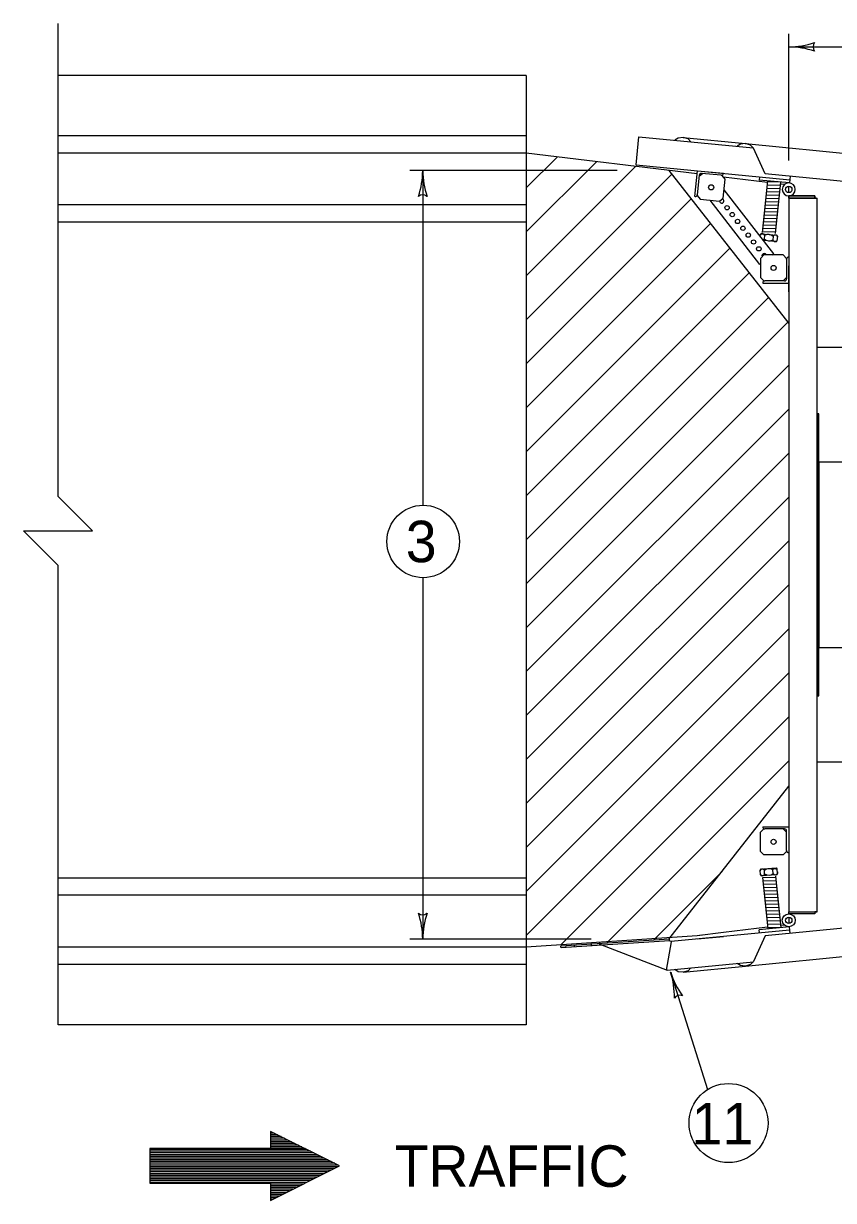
# Model space of a CAD drawing. Extents: x 2.3 to 40.3, y 1.1 to 21.1.
# Drawn here: x 25.576 to 28.707, y 12.95 to 17.496 of the extents above; entities that cross this region are included whole.
import ezdxf

# ---------------------------------------------------------------- set-up
doc = ezdxf.new("R2010")
doc.units = 0
for name, color, linetype in [('Level 1', 7, 'Continuous'), ('Level 10', 7, 'Continuous'), ('Level 13', 7, 'Continuous'), ('Level 15', 7, 'Continuous'), ('Level 2', 7, 'Continuous'), ('Level 23', 7, 'Continuous'), ('Level 4', 7, 'Continuous'), ('Level 6', 7, 'Continuous'), ('Level 63', 7, 'Continuous'), ('Level 8', 7, 'Continuous'), ('Level 9', 7, 'Continuous')]:
    doc.layers.add(name, color=color, linetype=linetype)

msp = doc.modelspace()

# ---------------------------------------------------------------- linework, layer by layer
at = {"layer": 'Level 1'}
for p, q in [((28.5341, 16.9667), (28.5341, 17.4557)), ((28.5341, 17.4057), (32.4649, 17.4057)), ((27.5198, 17.2958), (25.7098, 17.2958)), ((27.5198, 17.2958), (27.5198, 16.4951)), ((27.5198, 17.0622), (25.7098, 17.0622)), ((27.5198, 16.9955), (25.7098, 16.9955)), ((27.5198, 16.7953), (25.7098, 16.7953)), ((27.5198, 16.7286), (25.7098, 16.7286)), ((27.5198, 14.429), (27.5198, 13.6282)), ((27.5198, 14.1954), (25.7098, 14.1954)), ((27.5198, 14.1287), (25.7098, 14.1287)), ((27.5198, 13.9285), (25.7098, 13.9285)), ((27.5198, 13.8618), (25.7098, 13.8618)), ((28.0777, 13.8315), (28.2206, 13.3787)), ((27.5198, 13.6282), (25.7098, 13.6282))]:
    msp.add_line(p, q, dxfattribs=at)
for points in [[(25.7098, 13.6282), (25.7098, 15.4025), (25.5764, 15.536), (25.8433, 15.536), (25.7098, 15.6694), (25.7098, 17.496)], [(26.5314, 13.2167), (26.5312, 13.2167)], [(26.5448, 13.2101), (26.5312, 13.2101)], [(26.5582, 13.2034), (26.5312, 13.2034)], [(26.5716, 13.1967), (26.5312, 13.1967)], [(26.585, 13.19), (26.5312, 13.19)], [(26.6653, 13.15), (26.0641, 13.15)], [(26.672, 13.1467), (26.0641, 13.1467)], [(26.6854, 13.14), (26.0641, 13.14)], [(26.5984, 13.1834), (26.5312, 13.1834)], [(26.6118, 13.1767), (26.5312, 13.1767)], [(26.6252, 13.17), (26.5312, 13.17)], [(26.6386, 13.1633), (26.5312, 13.1633)], [(26.6519, 13.1567), (26.5312, 13.1567)], [(26.6988, 13.1333), (26.0641, 13.1333)], [(26.7123, 13.1266), (26.0641, 13.1266)], [(26.7257, 13.12), (26.0641, 13.12)], [(26.739, 13.1133), (26.0641, 13.1133)], [(26.7524, 13.1066), (26.0641, 13.1066)], [(26.7658, 13.1), (26.0641, 13.1)], [(26.7793, 13.0933), (26.0641, 13.0933)], [(26.7793, 13.0933), (26.0641, 13.0933)], [(26.7926, 13.0866), (26.0641, 13.0866)], [(26.7903, 13.0799), (26.0641, 13.0799)], [(26.777, 13.0733), (26.0641, 13.0733)], [(26.7637, 13.0666), (26.0641, 13.0666)], [(26.7504, 13.0599), (26.0641, 13.0599)], [(26.7371, 13.0532), (26.0641, 13.0532)], [(26.7238, 13.0466), (26.0641, 13.0466)], [(26.7105, 13.0399), (26.0641, 13.0399)], [(26.6972, 13.0332), (26.0641, 13.0332)], [(26.684, 13.0266), (26.0641, 13.0266)], [(26.6706, 13.0199), (26.0641, 13.0199)], [(26.6573, 13.0132), (26.5312, 13.0132)], [(26.6441, 13.0065), (26.5312, 13.0065)], [(26.6441, 13.0065), (26.5312, 13.0065)], [(26.6308, 12.9999), (26.5312, 12.9999)], [(26.6174, 12.9932), (26.5312, 12.9932)], [(26.6042, 12.9865), (26.5312, 12.9865)], [(26.5909, 12.9798), (26.5312, 12.9798)], [(26.5776, 12.9732), (26.5312, 12.9732)], [(26.5643, 12.9665), (26.5312, 12.9665)], [(26.551, 12.9598), (26.5312, 12.9598)], [(26.5377, 12.9532), (26.5312, 12.9532)]]:
    msp.add_lwpolyline(points, dxfattribs=at)
msp.add_lwpolyline([(26.7981, 13.0839), (26.5312, 13.2169), (26.5312, 13.1501), (26.0641, 13.1501), (26.0641, 13.0166), (26.5312, 13.0166), (26.5312, 12.9499)], close=True, dxfattribs=at)
for centre, radius, start, end in [((28.5341, 17.7187), 0.313, 270, 288.6688), ((28.6531, 17.4057), 0.025, 138.7746, 220.8913), ((28.5341, 17.7187), 0.313, 269.9878, 270), ((28.5341, 17.0926), 0.313, 71.3472, 89.9939), ((26.8064, 16.9282), 0.313, 341.3472, 359.9939), ((27.4325, 16.9282), 0.313, 179.9878, 180), ((27.4325, 16.9282), 0.313, 180, 198.6688), ((27.1194, 16.8092), 0.025, 48.7746, 130.8913), ((27.1195, 14.0781), 0.025, 228.7746, 310.8913), ((26.8064, 13.9591), 0.313, 0, 18.6688), ((27.4325, 13.9591), 0.313, 161.3472, 179.9939), ((26.8064, 13.9591), 0.313, 359.9878, 0), ((28.3762, 13.9257), 0.313, 197.5215, 216.1902), ((27.7792, 13.7372), 0.313, 358.8686, 17.5154), ((28.3762, 13.9257), 0.313, 197.5092, 197.5215), ((28.1135, 13.718), 0.025, 66.2961, 148.4128)]:
    msp.add_arc(centre, radius, start, end, dxfattribs=at)
at = {"layer": 'Level 10'}
for p, q in [((27.5198, 16.861), (27.6397, 16.9809)), ((27.5198, 16.6911), (27.7911, 16.9624)), ((27.5198, 16.5213), (27.9424, 16.9439)), ((27.5198, 16.3514), (28.0821, 16.9137)), ((27.5198, 16.1815), (28.1568, 16.8185)), ((27.5198, 16.0117), (28.2314, 16.7233)), ((27.5198, 15.8418), (28.3061, 16.6281)), ((27.5198, 15.672), (28.3808, 16.533)), ((27.5198, 15.5021), (28.4555, 16.4378)), ((27.5198, 15.3322), (28.5301, 16.3426)), ((27.5198, 15.1624), (28.5341, 16.1766)), ((27.5198, 14.9925), (28.5341, 16.0068)), ((27.5198, 14.8227), (28.5341, 15.8369)), ((27.5198, 14.6528), (28.5341, 15.6671)), ((27.5198, 14.4829), (28.5341, 15.4972)), ((27.5198, 14.3131), (28.5341, 15.3273)), ((27.5198, 14.1432), (28.5341, 15.1575)), ((27.5198, 13.9734), (28.5341, 14.9876)), ((27.6522, 13.9359), (28.5341, 14.8178)), ((27.8322, 13.946), (28.5341, 14.6479)), ((28.0122, 13.9561), (28.277, 14.2209))]:
    msp.add_line(p, q, dxfattribs=at)
for centre, radius in [((27.1211, 15.4954), 0.1401), ((28.3014, 13.249), 0.1528)]:
    msp.add_circle(centre, radius, dxfattribs=at)
at = {"layer": 'Level 13'}
for p, q in [((28.1261, 17.0561), (28.367, 17.0325)), ((28.367, 17.0325), (29.604, 16.9113)), ((28.6349, 16.8303), (28.5341, 16.8303)), ((28.5341, 16.8303), (28.5341, 16.8219)), ((28.5341, 16.8303), (28.6349, 16.8303)), ((28.5341, 16.8219), (28.5341, 16.8303)), ((28.5341, 16.8219), (28.6349, 16.8219)), ((28.6349, 16.8219), (28.5341, 16.8219)), ((28.5341, 16.8219), (28.5341, 14.0654)), ((28.5726, 16.8302), (28.5726, 16.8303)), ((28.5726, 16.822), (28.5726, 16.822)), ((28.5964, 16.8303), (28.5964, 16.8302)), ((28.5964, 16.822), (28.5964, 16.822)), ((28.6349, 16.8219), (28.6349, 16.8303)), ((28.6349, 16.8303), (28.6349, 16.8219)), ((28.6349, 16.8219), (28.644, 16.8219)), ((28.6349, 16.8219), (28.644, 16.8219)), ((28.6349, 16.8219), (28.644, 16.8219)), ((28.6349, 16.8219), (28.644, 16.8219)), ((28.6395, 16.8219), (28.6349, 16.8219)), ((28.6349, 16.8219), (28.644, 16.8219)), ((28.644, 16.8219), (28.644, 16.8219)), ((28.644, 16.8219), (28.644, 16.8219)), ((28.644, 16.8219), (28.644, 16.8219)), ((28.644, 14.0654), (28.644, 16.8219)), ((28.644, 15.9884), (28.644, 14.8989)), ((28.6466, 15.9884), (28.644, 15.9884)), ((28.6466, 14.8989), (28.6466, 15.9884)), ((28.6506, 15.9884), (28.6466, 15.9884)), ((28.6506, 14.8989), (28.6506, 15.9884)), ((28.6506, 15.5344), (28.6522, 15.5339)), ((28.6522, 15.3533), (28.6506, 15.3529)), ((28.644, 14.8989), (28.644, 14.8989)), ((28.644, 14.8989), (28.6466, 14.8989)), ((28.6466, 14.8989), (28.6506, 14.8989)), ((28.4769, 14.2319), (28.4839, 14.2327)), ((28.4839, 14.2327), (28.4894, 14.2284)), ((28.5341, 14.0654), (28.6349, 14.0654)), ((28.5341, 14.057), (28.5341, 14.0654)), ((28.5341, 14.057), (28.5341, 14.0654)), ((28.5341, 14.0654), (28.6349, 14.0654)), ((28.6349, 14.057), (28.5341, 14.057)), ((28.6349, 14.057), (28.5341, 14.057)), ((28.5726, 14.0571), (28.5726, 14.057)), ((28.5726, 14.0571), (28.5726, 14.057)), ((28.5964, 14.057), (28.5964, 14.0571)), ((28.5964, 14.057), (28.5964, 14.0571)), ((28.6349, 14.0654), (28.644, 14.0654)), ((28.6349, 14.0654), (28.644, 14.0654)), ((28.6349, 14.0654), (28.644, 14.0654)), ((28.6349, 14.0654), (28.644, 14.0654)), ((28.6349, 14.0654), (28.6349, 14.057)), ((28.6395, 14.0654), (28.6349, 14.0654)), ((28.6395, 14.0654), (28.6349, 14.0654)), ((28.6349, 14.0654), (28.6349, 14.057)), ((28.6349, 14.0654), (28.644, 14.0654)), ((28.6349, 14.0654), (28.644, 14.0654)), ((28.6349, 14.0654), (28.644, 14.0654)), ((28.6349, 14.0654), (28.644, 14.0654)), ((28.367, 13.8548), (29.604, 13.976)), ((28.1261, 13.8313), (28.367, 13.8548))]:
    msp.add_line(p, q, dxfattribs=at)
for points in [[(28.156, 17.039), (28.1453, 17.0501), (28.1261, 17.0561), (28.1062, 17.0538), (28.0935, 17.045)], [(29.7494, 16.7876), (28.4432, 16.9156), (28.3978, 17.0143), (28.386, 17.0265), (28.367, 17.0325), (28.347, 17.0303), (28.3347, 17.0217)], [(28.3653, 17.0326), (28.3661, 17.0325), (28.367, 17.0325)], [(29.7494, 14.0997), (28.4432, 13.9718), (28.3978, 13.8731), (28.386, 13.8609), (28.367, 13.8548), (28.347, 13.857), (28.3347, 13.8657)], [(28.156, 13.8484), (28.1453, 13.8373), (28.1261, 13.8313), (28.1062, 13.8334), (28.0935, 13.8423)], [(28.3653, 13.8547), (28.3661, 13.8548), (28.367, 13.8548)]]:
    msp.add_lwpolyline(points, dxfattribs=at)
for start_param, end_param in [(0, 4.712309), (4.725418, 6.283185)]:
    msp.add_ellipse((28.5341, 16.8553), major_axis=(0.0252, 0), ratio=0.991357, start_param=start_param, end_param=end_param, dxfattribs=at)
for centre, major_axis in [((28.5341, 16.8553), (0.0126, 0)), ((28.5341, 14.032), (0.0252, 0)), ((28.5341, 14.032), (0.0126, 0))]:
    msp.add_ellipse(centre, major_axis=major_axis, ratio=0.991357, dxfattribs=at)
at = {"layer": 'Level 15'}
msp.add_line((28.0655, 13.8434), (28.0655, 13.8434), dxfattribs=at)
at = {"layer": 'Level 2'}
for p, q in [((27.8705, 16.9282), (27.0694, 16.9282)), ((28.4845, 16.6535), (28.4357, 16.6583)), ((28.4905, 16.6745), (28.4887, 16.6569)), ((29.7456, 16.2444), (28.644, 16.2444)), ((29.7456, 14.643), (28.644, 14.643)), ((28.4269, 14.2293), (28.4758, 14.2328)), ((28.4851, 14.2337), (28.4361, 14.23)), ((28.4905, 14.2126), (28.4892, 14.2302)), ((28.4246, 14.2076), (28.4233, 14.2252)), ((27.7704, 13.9591), (27.0694, 13.9591))]:
    msp.add_line(p, q, dxfattribs=at)
for centre, major_axis, start_param, end_param in [((28.4323, 16.6753), (-0.00867, 0), 3.344391, 5.886051), ((28.4554, 16.6563), (-0.0255, 0), 3.908713, 5.321729), ((28.4315, 16.6673), (-0.00867, 0), 1.966393, 2.744458), ((28.4579, 16.6815), (-0.0255, 0), 0.76712, 2.180137), ((28.481, 16.6625), (-0.00867, 0), 0.202799, 2.744458), ((28.4818, 16.6706), (-0.00867, 0), 3.344391, 5.886051), ((28.4849, 16.6573), (-0.00382, 0), 1.473628, 3.044425), ((28.4867, 16.6749), (-0.00382, 0), 3.044425, 4.615221), ((28.4271, 14.2256), (-0.00382, 0), 4.783677, 6.354473), ((28.4319, 14.2211), (-0.00867, 0), 3.512847, 6.054506), ((28.4579, 14.2062), (-0.0255, 0), 4.077168, 5.490185), ((28.4815, 14.2246), (-0.00867, 0), 5.276441, 6.054506), ((28.4854, 14.2299), (-0.00382, 0), 3.216913, 4.78771), ((28.4325, 14.213), (-0.00867, 0), 0.371254, 2.912914), ((28.4284, 14.2079), (-0.00382, 0), 0.071288, 1.642084), ((28.4561, 14.2314), (-0.0255, 0), 0.935576, 2.348592), ((28.4821, 14.2165), (-0.00867, 0), 0.371254, 2.912914), ((28.4868, 14.2122), (-0.00382, 0), 1.646117, 3.216913)]:
    msp.add_ellipse(centre, major_axis=major_axis, ratio=0.991357, start_param=start_param, end_param=end_param, dxfattribs=at)
at = {"layer": 'Level 23'}
for p, q in [((28.4333, 16.6894), (28.4528, 16.8882)), ((28.5018, 16.8699), (28.4512, 16.8711)), ((28.503, 16.8828), (28.4524, 16.8839)), ((28.4835, 16.6846), (28.5031, 16.8834)), ((28.498, 16.8315), (28.4474, 16.8327)), ((28.4992, 16.8443), (28.4486, 16.8455)), ((28.5005, 16.8571), (28.4499, 16.8583)), ((28.493, 16.7802), (28.4424, 16.7814)), ((28.4942, 16.7931), (28.4436, 16.7942)), ((28.4955, 16.8059), (28.4449, 16.807)), ((28.4967, 16.8187), (28.4461, 16.8198)), ((28.4879, 16.7289), (28.4373, 16.7301)), ((28.4891, 16.7417), (28.4386, 16.7429)), ((28.4904, 16.7546), (28.4398, 16.7558)), ((28.4916, 16.7674), (28.441, 16.7686)), ((28.4841, 16.6904), (28.4335, 16.6916)), ((28.4853, 16.7033), (28.4348, 16.7044)), ((28.4867, 16.7161), (28.436, 16.7173)), ((28.4408, 16.6771), (28.4394, 16.664)), ((28.4737, 16.6739), (28.4725, 16.6607)), ((28.4333, 14.1979), (28.4528, 13.999)), ((28.4841, 14.1968), (28.4335, 14.1956)), ((28.4853, 14.184), (28.4348, 14.1828)), ((28.4409, 14.2111), (28.44, 14.2242)), ((28.474, 14.2134), (28.4731, 14.2266)), ((28.4835, 14.2028), (28.5031, 14.004)), ((28.4867, 14.1712), (28.436, 14.1701)), ((28.4879, 14.1584), (28.4373, 14.1573)), ((28.4891, 14.1456), (28.4386, 14.1444)), ((28.4904, 14.1328), (28.4398, 14.1316)), ((28.4916, 14.1199), (28.441, 14.1187)), ((28.493, 14.1071), (28.4424, 14.1059)), ((28.4942, 14.0943), (28.4436, 14.0931)), ((28.4955, 14.0814), (28.4449, 14.0803)), ((28.4967, 14.0686), (28.4461, 14.0675)), ((28.498, 14.0558), (28.4474, 14.0547)), ((28.4992, 14.043), (28.4486, 14.0419)), ((28.5005, 14.0301), (28.4499, 14.0291)), ((28.5018, 14.0173), (28.4512, 14.0163)), ((28.503, 14.0045), (28.4524, 14.0034))]:
    msp.add_line(p, q, dxfattribs=at)
at = {"layer": 'Level 4'}
for p, q in [((27.9442, 16.95), (27.9549, 17.0584)), ((27.9549, 17.0584), (28.3963, 17.0158)), ((27.9442, 16.95), (28.5378, 16.8926)), ((28.1716, 16.8275), (28.1813, 16.927)), ((28.1813, 16.927), (28.2818, 16.9174)), ((28.202, 16.9166), (28.1876, 16.9049)), ((28.273, 16.9098), (28.1968, 16.9172)), ((28.2818, 16.9174), (28.2817, 16.9169)), ((28.1881, 16.9101), (28.1807, 16.8346)), ((28.2762, 16.9095), (28.2735, 16.9097)), ((28.2881, 16.8952), (28.2762, 16.9095)), ((28.2808, 16.8218), (28.2881, 16.8952)), ((28.4206, 16.904), (28.4194, 16.8915)), ((28.5366, 16.8802), (28.4194, 16.8915)), ((28.5391, 16.9061), (28.5366, 16.8802)), ((28.172, 16.8275), (28.1716, 16.8275)), ((28.1807, 16.8346), (28.1804, 16.8315)), ((28.1804, 16.8315), (28.1923, 16.8171)), ((28.2663, 16.81), (28.2808, 16.8218)), ((28.4759, 16.6064), (28.2841, 16.8538)), ((28.1923, 16.8171), (28.2663, 16.81)), ((28.4226, 16.5658), (28.2304, 16.8135)), ((28.4384, 16.6021), (28.4251, 16.589)), ((28.5127, 16.6021), (28.4384, 16.6021)), ((28.4703, 16.6021), (28.4759, 16.6064)), ((28.526, 16.589), (28.5127, 16.6021)), ((28.5345, 16.5938), (28.5339, 16.5938)), ((28.4226, 16.5658), (28.4251, 16.5677)), ((28.4251, 16.589), (28.4251, 16.5153)), ((28.526, 16.5869), (28.526, 16.589)), ((28.526, 16.5869), (28.526, 16.589)), ((28.526, 16.5865), (28.526, 16.589)), ((28.526, 16.5863), (28.526, 16.589)), ((28.526, 16.5859), (28.526, 16.51)), ((28.5345, 16.4597), (28.5345, 16.5596)), ((28.4251, 16.5153), (28.4384, 16.5021)), ((28.5127, 16.5021), (28.526, 16.5152)), ((28.4335, 16.4943), (28.4335, 16.4937)), ((28.4335, 16.4937), (28.5345, 16.4937)), ((28.4384, 16.5021), (28.4414, 16.5021)), ((28.518, 16.5021), (28.4414, 16.5021)), ((28.5345, 14.4277), (28.5345, 14.3277)), ((28.4251, 14.372), (28.4384, 14.3852)), ((28.4251, 14.2983), (28.4251, 14.372)), ((28.4335, 14.3931), (28.4335, 14.3935)), ((28.4335, 14.3935), (28.5345, 14.3935)), ((28.4384, 14.3852), (28.4414, 14.3852)), ((28.518, 14.3852), (28.4414, 14.3852)), ((28.5127, 14.3852), (28.526, 14.3721)), ((28.526, 14.3014), (28.526, 14.3773)), ((28.4384, 14.2852), (28.4251, 14.2983)), ((28.5127, 14.2852), (28.4384, 14.2852)), ((28.526, 14.2983), (28.5127, 14.2852)), ((28.526, 14.3009), (28.526, 14.2983)), ((28.526, 14.3008), (28.526, 14.2983)), ((28.526, 14.3005), (28.526, 14.2983)), ((28.526, 14.3004), (28.526, 14.2983)), ((28.5345, 14.2935), (28.5339, 14.2935)), ((28.5366, 14.0072), (28.4194, 13.9958)), ((28.5391, 13.9812), (28.5366, 14.0072)), ((28.0726, 13.9595), (27.6534, 13.9316)), ((28.073, 13.9533), (28.0726, 13.9595)), ((28.5369, 13.9944), (28.0792, 13.9502)), ((28.1813, 13.9603), (28.2818, 13.9699)), ((28.2818, 13.9699), (28.2817, 13.9705)), ((28.4206, 13.9834), (28.4194, 13.9958)), ((28.5369, 13.9944), (28.5371, 13.9928)), ((28.5369, 13.9944), (28.5382, 13.9818)), ((28.5371, 13.9928), (28.5382, 13.9818)), ((27.6539, 13.9254), (27.6534, 13.9316)), ((28.073, 13.9533), (27.6539, 13.9254)), ((27.6715, 13.934), (27.672, 13.9277)), ((27.7056, 13.9303), (27.705, 13.9367)), ((27.7066, 13.9326), (27.7068, 13.9325)), ((27.7353, 13.9395), (27.7353, 13.9395)), ((27.7688, 13.9421), (27.7688, 13.9421)), ((27.7703, 13.9419), (27.7708, 13.9356)), ((27.8043, 13.9383), (27.8038, 13.9445)), ((27.8042, 13.9403), (28.0647, 13.839)), ((28.0616, 13.8389), (28.081, 13.9485)), ((28.0792, 13.9502), (28.0719, 13.9533)), ((28.0784, 13.9457), (28.0784, 13.9457)), ((28.0789, 13.9485), (28.0792, 13.9502)), ((28.0647, 13.8389), (28.3979, 13.8715))]:
    msp.add_line(p, q, dxfattribs=at)
for centre, major_axis, start_param, end_param in [((28.196, 16.9093), (-0.00794, 0), 4.615221, 6.186017), ((28.2738, 16.9177), (0.00794, 0), 4.615221, 6.186017), ((28.1728, 16.8353), (0.00794, 0), 4.615221, 6.186017), ((28.275, 16.8107), (-0.00841, 0), 0.027973, 4.461936), ((28.439, 16.5993), (-0.00841, 0), 3.493427, 6.76565), ((28.5339, 16.5859), (-0.00794, 0), 4.712389, 6.283185), ((28.5181, 16.51), (0.00794, 0), 4.712389, 6.283185), ((28.4415, 16.4942), (-0.00794, 0), 4.712389, 6.283185), ((28.4415, 14.3931), (-0.00794, 0), 0, 1.570796), ((28.5181, 14.3773), (0.00794, 0), 0, 1.570796), ((28.5339, 14.3014), (-0.00794, 0), 0, 1.570796)]:
    msp.add_ellipse(centre, major_axis=major_axis, ratio=0.991357, start_param=start_param, end_param=end_param, dxfattribs=at)
for centre, major_axis in [((28.2342, 16.8633), (0.00993, 0)), ((28.2955, 16.7843), (-0.00841, 0)), ((28.316, 16.7579), (-0.00841, 0)), ((28.3365, 16.7314), (-0.00841, 0)), ((28.357, 16.705), (-0.00841, 0)), ((28.3775, 16.6786), (-0.00841, 0)), ((28.398, 16.6521), (-0.00841, 0)), ((28.4185, 16.6257), (-0.00841, 0)), ((28.4756, 16.5521), (0.00993, 0)), ((28.4756, 14.3352), (0.00993, 0))]:
    msp.add_ellipse(centre, major_axis=major_axis, ratio=0.991357, dxfattribs=at)
at = {"layer": 'Level 6'}
for p, q in [((27.5213, 16.7701), (27.5213, 16.7701)), ((28.5341, 14.0196), (28.5341, 14.0196)), ((28.1436, 13.97), (28.1436, 13.97))]:
    msp.add_line(p, q, dxfattribs=at)
at = {"layer": 'Level 63'}
for p, q in [((28.4287, 16.6843), (28.4871, 16.6787)), ((28.4238, 16.6736), (28.4245, 16.681)), ((28.4871, 14.2082), (28.4286, 14.2041)), ((28.4901, 14.2196), (28.4907, 14.2123))]:
    msp.add_line(p, q, dxfattribs=at)
for centre, start_param, end_param in [((28.4283, 16.6806), 4.615221, 6.186017), ((28.4869, 14.212), 1.642084, 3.21288)]:
    msp.add_ellipse(centre, major_axis=(-0.00382, 0), ratio=0.991357, start_param=start_param, end_param=end_param, dxfattribs=at)
at = {"layer": 'Level 8'}
msp.add_lwpolyline([(28.6522, 15.8027), (29.7349, 15.8027), (29.7349, 15.0846), (28.6522, 15.0846), (28.6522, 15.8027)], dxfattribs=at)
at = {"layer": 'Level 9'}
for p, q in [((27.5198, 16.9955), (27.5198, 13.9285)), ((28.1801, 16.9149), (27.5198, 16.9955)), ((27.1194, 16.9282), (27.1194, 15.6355)), ((28.0707, 16.9282), (28.5341, 16.3376)), ((28.1979, 16.9132), (28.1897, 16.9142)), ((28.4522, 16.8817), (28.282, 16.9025)), ((28.5171, 16.8738), (28.5023, 16.8755)), ((28.5341, 16.8428), (28.5341, 16.8677)), ((27.1194, 15.3553), (27.1194, 13.9591)), ((28.0707, 13.9591), (28.5341, 14.5497)), ((28.4522, 14.0056), (28.282, 13.9849)), ((28.5171, 14.0136), (28.5023, 14.0118)), ((28.5341, 14.0445), (28.5341, 14.0196)), ((28.1801, 13.9724), (27.5198, 13.9285)), ((28.282, 13.9849), (28.1801, 13.9724)), ((28.1979, 13.9741), (28.1897, 13.9731))]:
    msp.add_line(p, q, dxfattribs=at)

# ---------------------------------------------------------------- texts
at = {"layer": 'Level 1'}
for s, height, p in [('3', 0.1601, (27.0539, 15.4153)), ('11', 0.16015, (28.1586, 13.1666)), ('TRAFFIC', 0.16015, (27.0109, 13.0026))]:
    msp.add_text(s, height=height, dxfattribs=at).set_placement(p)

doc.saveas('drawing.dxf')
